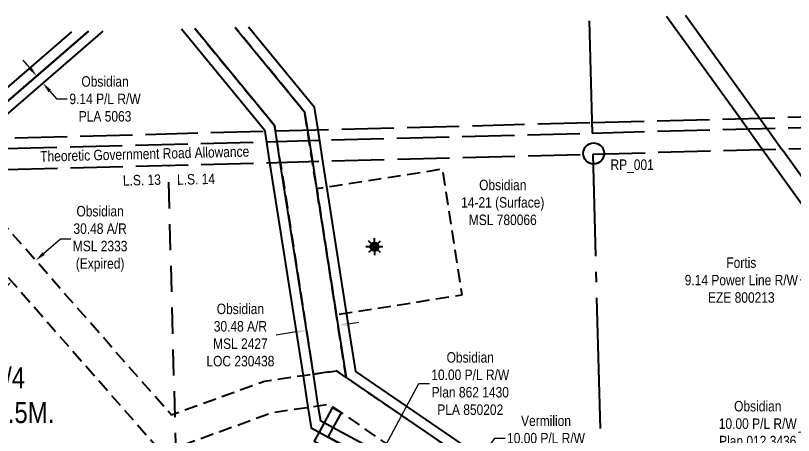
# Model space of a CAD drawing. Extents: x 627287 to 629983, y 5842729 to 5844535.
# Drawn here: x 627667 to 628411, y 5843385 to 5843787 of the extents above; entities that cross this region are included whole.
import ezdxf
from ezdxf.enums import TextEntityAlignment as Align

# ---------------------------------------------------------------- set-up
doc = ezdxf.new("R2010")
doc.units = 0
doc.header["$LTSCALE"] = 5
doc.header["$PDSIZE"] = 0.5
for name, pattern in [('foc-ACCESSROAD', [3.75, 2.5, -1.25]), ('foc-LSD', [8, 5, -3]), ('foc-QUARTERLINE', [33, 25, -3, 2, -3]), ('foc-UNSURVEYED', [12.5, 10, -2.5])]:
    doc.linetypes.add(name, pattern=pattern)
doc.layers.get('Defpoints').update_dxf_attribs({"color": 9})
for name, color, linetype in [('35', 37, 'Continuous'), ('C-AR', 13, 'foc-ACCESSROAD'), ('C-RW', 13, 'Continuous'), ('C-SYMBOL', 7, 'Continuous'), ('C-WS', 13, 'foc-ACCESSROAD'), ('C-WS-S', 8, 'Continuous'), ('F-RW', 190, 'Continuous'), ('L-QSEC', 8, 'foc-QUARTERLINE'), ('L-ROAD-T', 7, 'Continuous'), ('L-SECTION-LSD', 7, 'foc-LSD'), ('L-USEC', 7, 'foc-UNSURVEYED')]:
    doc.layers.add(name, color=color, linetype=linetype)
for name, color, linetype, lineweight in [('C-AR-T', 13, 'Continuous', 9), ('C-RW-T', 13, 'Continuous', 9), ('C-WS-T', 13, 'Continuous', 9), ('F-EZE-T', 190, 'Continuous', 9), ('F-RW-T', 190, 'Continuous', 9)]:
    doc.layers.add(name, color=color, linetype=linetype, lineweight=lineweight)
doc.styles.add('100L', font='ARIALN.TTF', dxfattribs={"height": 11})
doc.styles.add('175L', font='ARIALN.TTF', dxfattribs={"height": 20})
doc.styles.add('80', font='ARIALN.TTF', dxfattribs={"height": 10})
doc.styles.add('80CG', font='ARIALN.TTF', dxfattribs={"height": 10})
doc.styles.add('80L', font='ARIALN.TTF', dxfattribs={"height": 10})
doc.dimstyles.new('Compass 5 000', dxfattribs={"dimscale": 5, "dimtxt": 9, "dimasz": 2, "dimexe": 0.2, "dimexo": 0.0625, "dimgap": 0.5, "dimtad": 0, "dimtih": 1, "dimtoh": 1, "dimzin": 0, "dimdsep": 46, "dimtxsty": '80CG', "dimcen": 0.1, "dimse1": 1, "dimse2": 1, "dimclrd": 256, "dimclrt": 256, "dimaunit": 1, "dimadec": 4, "dimazin": 0, "dimtfac": 0.06, "dimtofl": 0, "dimtmove": 0, "dimatfit": 1, "dimfxl": 0.2, "dimtolj": 1, "dimtzin": 0, "dimlwd": -1, "dimarcsym": 0})

# ---------------------------------------------------------------- blocks, each defined once
blk = doc.blocks.new('*D448')
at = {"layer": 'C-AR-T', "transparency": 16777216}
for p, q in [((627985.54, 5843491.71), (627995.42, 5843493.25)), ((627935.64, 5843483.9), (627916.59, 5843480.93))]:
    blk.add_line(p, q, dxfattribs=at)
for points in [[(627985.28, 5843493.36), (627985.8, 5843490.06), (627975.66, 5843490.16)], [(627935.38, 5843485.55), (627935.89, 5843482.26), (627945.52, 5843485.45)]]:
    blk.add_solid(points, dxfattribs=at)
at = {"layer": 'Defpoints', "color": 0, "transparency": 16777216}
for p in [(627975.4, 5843491.85), (627945.25, 5843487.14), (627945.52, 5843485.45)]:
    blk.add_point(p, dxfattribs=at)
at = {"layer": 'C-AR-T', "transparency": 16777216, "insert": (627882.28, 5843480.93), "char_height": 10, "attachment_point": 5, "style": '80CG'}
blk.add_mtext('\\A1;Obsidian \\P30.48 A/R \\PMSL 2427\\PLOC 230438', dxfattribs=at)
blk = doc.blocks.new('*D449')
at = {"layer": 'C-AR-T', "transparency": 16777216}
for p, q in [((627694.13, 5843558.86), (627710.22, 5843572.95)), ((627710.22, 5843572.95), (627720.22, 5843572.95)), ((627656.16, 5843525.58), (627648.64, 5843518.99))]:
    blk.add_line(p, q, dxfattribs=at)
for points in [[(627693.04, 5843560.11), (627695.23, 5843557.6), (627686.61, 5843552.26)], [(627655.07, 5843526.83), (627657.26, 5843524.33), (627663.68, 5843532.17)]]:
    blk.add_solid(points, dxfattribs=at)
at = {"layer": 'Defpoints', "color": 0, "transparency": 16777216}
for p in [(627686.61, 5843552.26), (627747.7, 5843482.56), (627724.77, 5843462.47)]:
    blk.add_point(p, dxfattribs=at)
at = {"layer": 'C-AR-T', "transparency": 16777216, "insert": (627748.13, 5843572.95), "char_height": 10, "attachment_point": 5, "style": '80CG'}
blk.add_mtext('\\A1;Obsidian \\P30.48 A/R \\PMSL 2333\\P(Expired)', dxfattribs=at)
blk = doc.blocks.new('*D457')
at = {"layer": 'C-RW-T', "transparency": 16777216}
for p, q in [((628016.7, 5843367.43), (628052.97, 5843434.51)), ((628052.97, 5843434.51), (628062.97, 5843434.51)), ((628002.43, 5843341.04), (627997.68, 5843332.24))]:
    blk.add_line(p, q, dxfattribs=at)
for points in [[(628015.23, 5843368.22), (628018.16, 5843366.64), (628011.94, 5843358.63)], [(628000.97, 5843341.83), (628003.9, 5843340.25), (628007.19, 5843349.84)]]:
    blk.add_solid(points, dxfattribs=at)
at = {"layer": 'Defpoints', "color": 0, "transparency": 16777216}
for p in [(628007.19, 5843349.84), (628030.08, 5843348.82), (628025.33, 5843340.03)]:
    blk.add_point(p, dxfattribs=at)
at = {"layer": 'C-RW-T', "transparency": 16777216, "insert": (628102.05, 5843434.51), "char_height": 10, "attachment_point": 5, "style": '80CG'}
blk.add_mtext('\\A1;Obsidian\\P10.00 P/L R/W\\PPlan 862 1430\\PPLA 850202', dxfattribs=at)
blk = doc.blocks.new('*D465')
at = {"layer": 'C-RW-T', "transparency": 16777216}
for p, q in [((627680.98, 5843736.46), (627674.44, 5843744.02)), ((627700.04, 5843714.41), (627706.58, 5843706.84)), ((627706.58, 5843706.84), (627716.58, 5843706.84))]:
    blk.add_line(p, q, dxfattribs=at)
for points in [[(627682.24, 5843737.55), (627679.72, 5843735.37), (627687.52, 5843728.89)], [(627701.3, 5843715.5), (627698.78, 5843713.32), (627693.5, 5843721.97)]]:
    blk.add_solid(points, dxfattribs=at)
at = {"layer": 'Defpoints', "color": 0, "transparency": 16777216}
for p in [(627681.2, 5843723.43), (627693.5, 5843721.97), (627687.18, 5843716.51)]:
    blk.add_point(p, dxfattribs=at)
at = {"layer": 'C-RW-T', "transparency": 16777216, "insert": (627752.86, 5843706.84), "char_height": 10, "attachment_point": 5, "style": '80CG'}
blk.add_mtext('\\A1;Obsidian\\P9.14 P/L R/W\\PPLA 5063', dxfattribs=at)
blk = doc.blocks.new('*D472')
at = {"layer": 'C-RW-T', "transparency": 16777216}
for p, q in [((628426, 5843388.06), (628416, 5843387.81)), ((628455.99, 5843388.84), (628465.98, 5843389.1))]:
    blk.add_line(p, q, dxfattribs=at)
for points in [[(628425.96, 5843389.73), (628426.04, 5843386.4), (628436, 5843388.32)], [(628455.94, 5843390.51), (628456.03, 5843387.18), (628445.99, 5843388.58)]]:
    blk.add_solid(points, dxfattribs=at)
at = {"layer": 'Defpoints', "color": 0, "transparency": 16777216}
for p in [(628435.99, 5843388.59), (628436, 5843388.32), (628445.98, 5843388.85)]:
    blk.add_point(p, dxfattribs=at)
at = {"layer": 'C-RW-T', "transparency": 16777216, "insert": (628376.92, 5843387.81), "char_height": 10, "attachment_point": 5, "style": '80CG'}
blk.add_mtext('\\A1;Obsidian\\P10.00 P/L R/W\\PPlan 012 3436\\PPLA 001101', dxfattribs=at)
blk = doc.blocks.new('*D438')
at = {"layer": 'Defpoints', "color": 0, "transparency": 16777216}
for p in [(628437.56, 5843534), (628437.56, 5843533.98), (628446.7, 5843534.22)]:
    blk.add_point(p, dxfattribs=at)
at = {"layer": 'F-EZE-T', "transparency": 16777216}
for p, q in [((628427.56, 5843533.74), (628417.56, 5843533.48)), ((628456.69, 5843534.5), (628466.69, 5843534.77))]:
    blk.add_line(p, q, dxfattribs=at)
for points in [[(628456.65, 5843536.17), (628456.74, 5843532.84), (628446.7, 5843534.24)], [(628427.52, 5843535.4), (628427.6, 5843532.07), (628437.56, 5843534)]]:
    blk.add_solid(points, dxfattribs=at)
at = {"layer": 'F-EZE-T', "transparency": 16777216, "insert": (628361.22, 5843533.48), "char_height": 10, "attachment_point": 5, "style": '80CG'}
blk.add_mtext('\\A1;Fortis\\P9.14 Power Line R/W\\PEZE 800213', dxfattribs=at)
blk = doc.blocks.new('*D444')
at = {"layer": 'Defpoints', "color": 0, "transparency": 16777216}
for p in [(628112.83, 5843363.86), (628240.84, 5843276.22), (628235.18, 5843267.97)]:
    blk.add_point(p, dxfattribs=at)
at = {"layer": 'F-RW-T', "transparency": 16777216}
for p, q in [((628118.48, 5843372.11), (628125.39, 5843382.2)), ((628125.39, 5843382.2), (628135.39, 5843382.2)), ((628101.53, 5843347.35), (628095.88, 5843339.1))]:
    blk.add_line(p, q, dxfattribs=at)
for points in [[(628117.11, 5843373.05), (628119.86, 5843371.17), (628112.83, 5843363.86)], [(628100.16, 5843348.3), (628102.91, 5843346.41), (628107.18, 5843355.61)]]:
    blk.add_solid(points, dxfattribs=at)
at = {"layer": 'F-RW-T', "transparency": 16777216, "insert": (628174.48, 5843382.2), "char_height": 10, "attachment_point": 5, "style": '80CG'}
blk.add_mtext('\\A1;Vermilion\\P10.00 P/L R/W\\PPLA 220244', dxfattribs=at)
blk = doc.blocks.new('GAS')
h = blk.add_hatch(color=255)
h.dxf.hatch_style = 1
edge = h.paths.add_edge_path()
edge.add_arc((0, 0), 0.9, 0, 360)
for p, q in [((0, 0.81), (0, 1.62)), ((-0.81, 0), (-1.62, 0)), ((-0.57, 0.57), (-1.14, 1.14)), ((0.57, 0.57), (1.14, 1.14)), ((1.62, 0), (0.81, 0)), ((-0.57, -0.57), (-1.14, -1.14)), ((0, -0.81), (0, -1.62)), ((1.14, -1.14), (0.57, -0.57))]:
    blk.add_line(p, q)
blk.add_circle((0, 0), 0.8)

msp = doc.modelspace()

# ---------------------------------------------------------------- linework, layer by layer
at = {"layer": '35', "color": 3}
msp.add_circle((628220.036, 5843654.72), 10, dxfattribs=at)
at = {"layer": 'C-RW', "flags": 128}
for points in [[(628289.667, 5843786.162), (628360.287, 5843688.054), (628381.594, 5843658.454), (628430.918, 5843589.934)], [(628435.892, 5843608.67), (628401.708, 5843656.275), (628399.789, 5843658.937), (628378.472, 5843688.535), (628307.812, 5843786.645)], [(627720.921, 5843771.051), (627608.249, 5843673.662), (627606.352, 5843672.022), (627601.577, 5843667.895), (627598.504, 5843665.028), (627574.416, 5843644.422), (627573.956, 5843644.033), (627565.343, 5843636.769), (627466.579, 5843553.519), (627420.771, 5843512.876), (627391.292, 5843486.722), (627294.117, 5843400.506)], [(627294.462, 5843387.375), (627391.636, 5843473.591), (627421.115, 5843499.745), (627473.155, 5843545.916), (627577.808, 5843634.131), (627581.583, 5843637.2), (627602.315, 5843655.226), (627617.433, 5843668.315), (627736.778, 5843771.472), (627617.433, 5843668.315), (627602.315, 5843655.226), (627581.583, 5843637.2), (627577.808, 5843634.131), (627580.584, 5843626.999), (627581.832, 5843625.574), (627587.678, 5843630.511), (627595.858, 5843637.578), (627605.828, 5843646.198), (627631.862, 5843668.698), (627751.206, 5843771.856)], [(628315.153, 5843173.781), (628230.39, 5843229.56), (628136.963, 5843291.041), (627966.243, 5843383.337), (627971.024, 5843392.179), (627978.807, 5843406.67), (627969.974, 5843411.253), (627962.232, 5843396.933), (627957.452, 5843388.09), (627952.699, 5843379.3), (628131.831, 5843282.456), (628230.711, 5843217.388), (628297.833, 5843173.219), (628315.153, 5843173.781)]]:
    msp.add_lwpolyline(points, dxfattribs=at)
at = {"layer": 'C-WS', "flags": 128}
msp.add_lwpolyline([(627976.653, 5843500.866), (627986.542, 5843502.426), (628094.185, 5843519.403), (628075.563, 5843639.663), (627972.165, 5843623.492), (627962.271, 5843621.945), (627955.2, 5843620.84), (627974.028, 5843500.452), (627976.653, 5843500.866)], dxfattribs=at)
at = {"layer": 'F-RW', "flags": 128}
msp.add_lwpolyline([(627877.221, 5843775.204), (627943.682, 5843694.488), (627946.408, 5843677.053), (627951.106, 5843647.013), (627957.373, 5843606.947), (627976.22, 5843486.44), (627983.426, 5843440.364), (628229.27, 5843271.995), (628299.515, 5843223.886), (628310.935, 5843098.109), (628330.848, 5843099.917), (628319.749, 5843222.17), (628228.944, 5843284.341), (627992.641, 5843446.176), (627986.073, 5843488.173), (627967.245, 5843608.617), (627961.189, 5843647.281), (627956.49, 5843677.321), (627953.142, 5843698.736), (627889.9, 5843775.541)], dxfattribs=at)
at = {"layer": 'L-QSEC', "flags": 128}
for points in [[(628219.029, 5843674.24), (628216.201, 5843781.565)], [(628239.52, 5842896.706), (628219.559, 5843654.134)]]:
    msp.add_lwpolyline(points, dxfattribs=at)
at = {"layer": 'L-SECTION-LSD'}
msp.add_line((627824.082, 5843242.297), (627813.429, 5843643.346), dxfattribs=at)
at = {"layer": 'L-USEC'}
for p, q in [((628218.366, 5843684.282), (629029.977, 5843705.845)), ((628218.633, 5843674.229), (629030.244, 5843695.792)), ((627416.804, 5843662.987), (628218.366, 5843684.282)), ((627407.018, 5843652.668), (628218.633, 5843674.229)), ((628219.167, 5843654.123), (629030.778, 5843675.687)), ((627407.552, 5843632.564), (628219.167, 5843654.123))]:
    msp.add_line(p, q, dxfattribs=at)

# ---------------------------------------------------------------- block references
at = {"layer": 'C-WS-S', "color": 3, "xscale": 4.998284999999959, "yscale": 4.998284999999959, "zscale": 4.998284999999959}
msp.add_blockref('GAS', (628010.431, 5843565.478), dxfattribs=at)

# ---------------------------------------------------------------- texts
at = {"layer": '35', "color": 3, "style": '80'}
msp.add_attdef('RP_001', (628236.114, 5843638.966), 'RP', height=10, dxfattribs=at)
at = {"layer": 'C-SYMBOL', "color": 3, "insert": (627598.756, 5843450.101), "char_height": 19.99286, "width": 209.53854, "attachment_point": 2, "style": '175L'}
msp.add_mtext('Theor. N.W.1/4\\P Sec. 21-43-8-W.5M.', dxfattribs=at)
at = {"layer": 'C-WS-T', "insert": (628133.122, 5843607.792), "char_height": 9.99643, "width": 86.70975, "attachment_point": 5, "style": '80CG'}
msp.add_mtext('\\A1;Obsidian \\P14-21 (Surface) \\PMSL 780066', dxfattribs=at)
at = {"layer": 'L-ROAD-T', "style": '80L'}
msp.add_text('Theoretic Government Road Allowance', height=9.99643, rotation=1.392233, dxfattribs=at).set_placement((627790.787, 5843654.27), align=Align.MIDDLE_CENTER)

# ---------------------------------------------------------------- dimensions: what is measured, and where the dimension line sits
at = {"layer": 'C-AR-T'}
dim = msp.add_linear_dim(base=(627945.516, 5843485.45), p1=(627975.398, 5843491.85), p2=(627945.252, 5843487.136), angle=188.889106, text='Obsidian \\P30.48 A/R \\PMSL 2427\\PLOC 230438', dimstyle='Compass 5 000', dxfattribs=at)
dim.commit()
dim.dimension.update_dxf_attribs({"geometry": '*D448', "text_midpoint": (627882.277, 5843480.926), "dimtype": 161})
at = {"layer": 'C-RW-T'}
for p1, p2, distance, text, picture, middle in [((627681.198, 5843723.431), (627687.179, 5843716.512), 8.353, 'Obsidian\\P9.14 P/L R/W\\PPLA 5063', '*D465', (627752.863, 5843706.844)), ((628445.982, 5843388.854), (628435.989, 5843388.595), 0.271, 'Obsidian\\P10.00 P/L R/W\\PPlan 012 3436\\PPLA 001101', '*D472', (628376.917, 5843387.806))]:
    dim = msp.add_aligned_dim(p1=p1, p2=p2, distance=distance, text=text, dimstyle='Compass 5 000', dxfattribs=at)
    dim.commit()
    dim.dimension.update_dxf_attribs({"geometry": picture, "text_midpoint": middle})
dim = msp.add_linear_dim(base=(628007.187, 5843349.838), p1=(628030.081, 5843348.825), p2=(628025.327, 5843340.031), angle=241.603006, text='Obsidian\\P10.00 P/L R/W\\PPlan 862 1430\\PPLA 850202', dimstyle='Compass 5 000', dxfattribs=at)
dim.commit()
dim.dimension.update_dxf_attribs({"geometry": '*D457', "text_midpoint": (628102.052, 5843434.513), "dimtype": 161})
at = {"layer": 'F-EZE-T'}
dim = msp.add_aligned_dim(p1=(628446.697, 5843534.222), p2=(628437.558, 5843533.982), distance=-0.02, text='Fortis\\P9.14 Power Line R/W\\PEZE 800213', dimstyle='Compass 5 000', dxfattribs=at)
dim.commit()
dim.dimension.update_dxf_attribs({"geometry": '*D438', "text_midpoint": (628361.224, 5843533.476)})
at = {"layer": 'F-RW-T'}
dim = msp.add_linear_dim(base=(628112.834, 5843363.86), p1=(628235.184, 5843267.967), p2=(628240.836, 5843276.222), angle=55.601832, text='Vermilion\\P10.00 P/L R/W\\PPLA 220244', dimstyle='Compass 5 000', dxfattribs=at)
dim.commit()
dim.dimension.update_dxf_attribs({"geometry": '*D444', "text_midpoint": (628174.479, 5843382.203), "dimtype": 161})

# ---------------------------------------------------------------- next in the draw order: texts
at = {"layer": 'L-SECTION-LSD', "char_height": 10, "attachment_point": 1, "rotation": 1.501526, "style": '100L', "bg_fill": 3, "box_fill_scale": 1.5, "bg_fill_color": 256, "bg_fill_transparency": 0}
for s, width, insert in [('\\pi0.91855;L.S. 13', 35.86398, (627768.871, 5843633.784)), ('L.S. 14', 35.84352, (627821.556, 5843634.61))]:
    msp.add_mtext_dynamic_manual_height_columns(s, width=width, gutter_width=55, heights=[0], dxfattribs=dict(at, insert=insert))

# ---------------------------------------------------------------- next in the draw order: linework, layer by layer
at = {"layer": 'C-AR', "flags": 128}
msp.add_lwpolyline([(627838.572, 5843774.177), (627914.848, 5843681.543), (627915.678, 5843676.236), (627920.376, 5843646.196), (627952.076, 5843443.504), (627974.103, 5843446.749), (627983.426, 5843440.364), (627976.22, 5843486.44), (627957.373, 5843606.947), (627951.106, 5843647.013), (627946.408, 5843677.053), (627943.682, 5843694.488), (627877.221, 5843775.204)], dxfattribs=at)
at = {"layer": 'C-RW', "flags": 128}
for points in [[(627825.84, 5843773.839), (627905.342, 5843677.275), (627905.546, 5843675.966), (627910.243, 5843645.927), (627942.13, 5843442.038), (627946.841, 5843411.916), (627949.932, 5843392.156), (627957.452, 5843388.09), (627966.243, 5843383.337), (628136.963, 5843291.041), (628230.39, 5843229.56), (628315.153, 5843173.781), (628319.356, 5843171.014), (628334.338, 5843161.159), (628393.275, 5843122.374), (628405.896, 5843114.069), (628411.426, 5843095.464)], [(628414.488, 5843120.449), (628410.821, 5843122.862), (628334.427, 5843173.133), (628319.443, 5843182.993), (628230.067, 5843241.809), (628142.125, 5843299.675), (628102.254, 5843321.23), (627971.024, 5843392.179), (627962.232, 5843396.933), (627959.095, 5843398.629), (627956.787, 5843413.382), (627952.076, 5843443.504), (627920.376, 5843646.196), (627915.678, 5843676.236), (627914.848, 5843681.543), (627838.572, 5843774.177)]]:
    msp.add_lwpolyline(points, dxfattribs=at)
at = {"layer": 'C-WS', "flags": 128}
msp.add_lwpolyline([(627525.014, 5843765.846), (627527.527, 5843669.929), (627563.509, 5843670.884), (627565.047, 5843666.926), (627570.103, 5843653.934), (627573.956, 5843644.033), (627576.663, 5843637.069), (627577.808, 5843634.131), (627580.584, 5843626.999), (627581.832, 5843625.574), (627595.899, 5843609.521), (627807.119, 5843368.502), (627912.819, 5843406.904), (627946.841, 5843411.916), (627956.787, 5843413.382), (627967.027, 5843414.89), (627978.807, 5843406.67), (628102.254, 5843321.23), (628230.311, 5843232.542), (628315.153, 5843173.781), (628319.356, 5843171.014), (628334.338, 5843161.159), (628393.275, 5843122.374), (628410.821, 5843122.862), (628424.861, 5843123.252), (628434.417, 5843123.518), (628445.613, 5843123.829), (628436.248, 5843130.206), (628428.254, 5843135.648), (628376.223, 5843171.173), (628334.616, 5843199.786), (628319.673, 5843210.073), (628317.443, 5843211.609), (628229.27, 5843271.995), (627983.426, 5843440.364), (627974.103, 5843446.749), (627952.076, 5843443.504), (627942.13, 5843442.038), (627905.316, 5843436.614), (627816.306, 5843404.277), (627611.483, 5843637.993), (627607.05, 5843643.056), (627605.828, 5843646.198), (627602.315, 5843655.226), (627598.504, 5843665.028), (627597.427, 5843667.784), (627595.888, 5843671.744), (627606.352, 5843672.022), (627608.29, 5843672.074), (627608.249, 5843673.662), (627605.777, 5843767.992)], dxfattribs=at)

# ---------------------------------------------------------------- next in the draw order: dimensions: what is measured, and where the dimension line sits
at = {"layer": 'C-AR-T'}
dim = msp.add_linear_dim(base=(627686.613, 5843552.265), p1=(627724.769, 5843462.47), p2=(627747.697, 5843482.564), angle=41.230549, text='Obsidian \\P30.48 A/R \\PMSL 2333\\P(Expired)', dimstyle='Compass 5 000', dxfattribs=at)
dim.commit()
dim.dimension.update_dxf_attribs({"geometry": '*D449', "text_midpoint": (627748.134, 5843572.955), "dimtype": 161})

doc.saveas('drawing.dxf')
